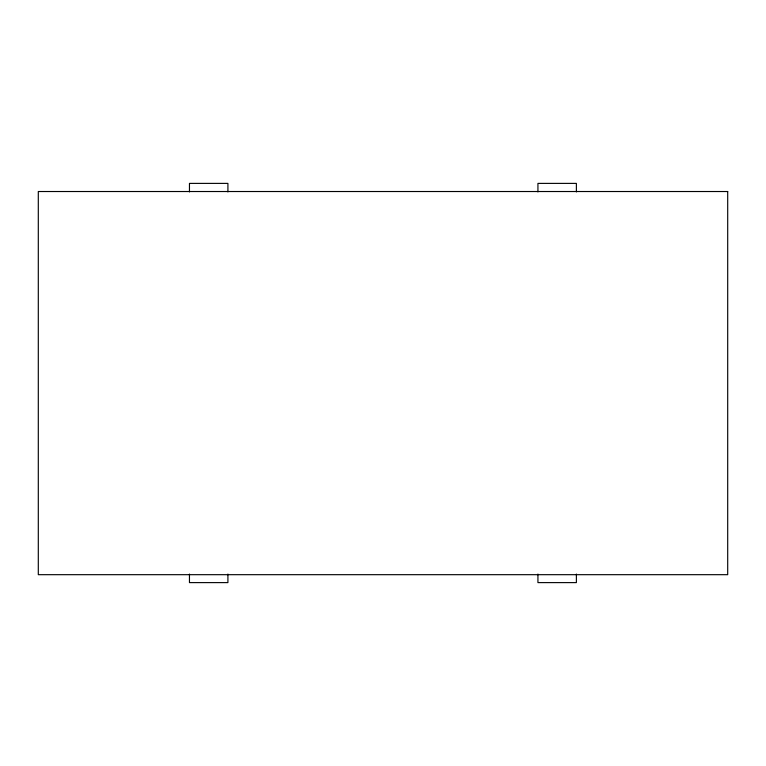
<?xml version="1.0" encoding="UTF-8"?>
<svg xmlns="http://www.w3.org/2000/svg" width="766" height="766" viewBox="0 0 766 766"><rect width="100%" height="100%" fill="white"/><g stroke="black" fill="none" stroke-linecap="round" stroke-linejoin="round"><path stroke-width="1.15" d="M576.386 191.931L576.386 183.39L537.933 183.39L537.933 191.931M576.386 574.069L576.386 582.61L537.933 582.61L537.933 574.069M227.914 191.931L227.914 183.39L189.461 183.39L189.461 191.931M227.914 574.069L227.914 582.61L189.461 582.61L189.461 574.069M727.7 191.519L38.3 191.519L38.3 574.682L727.7 574.682L727.7 191.519"/></g></svg>
